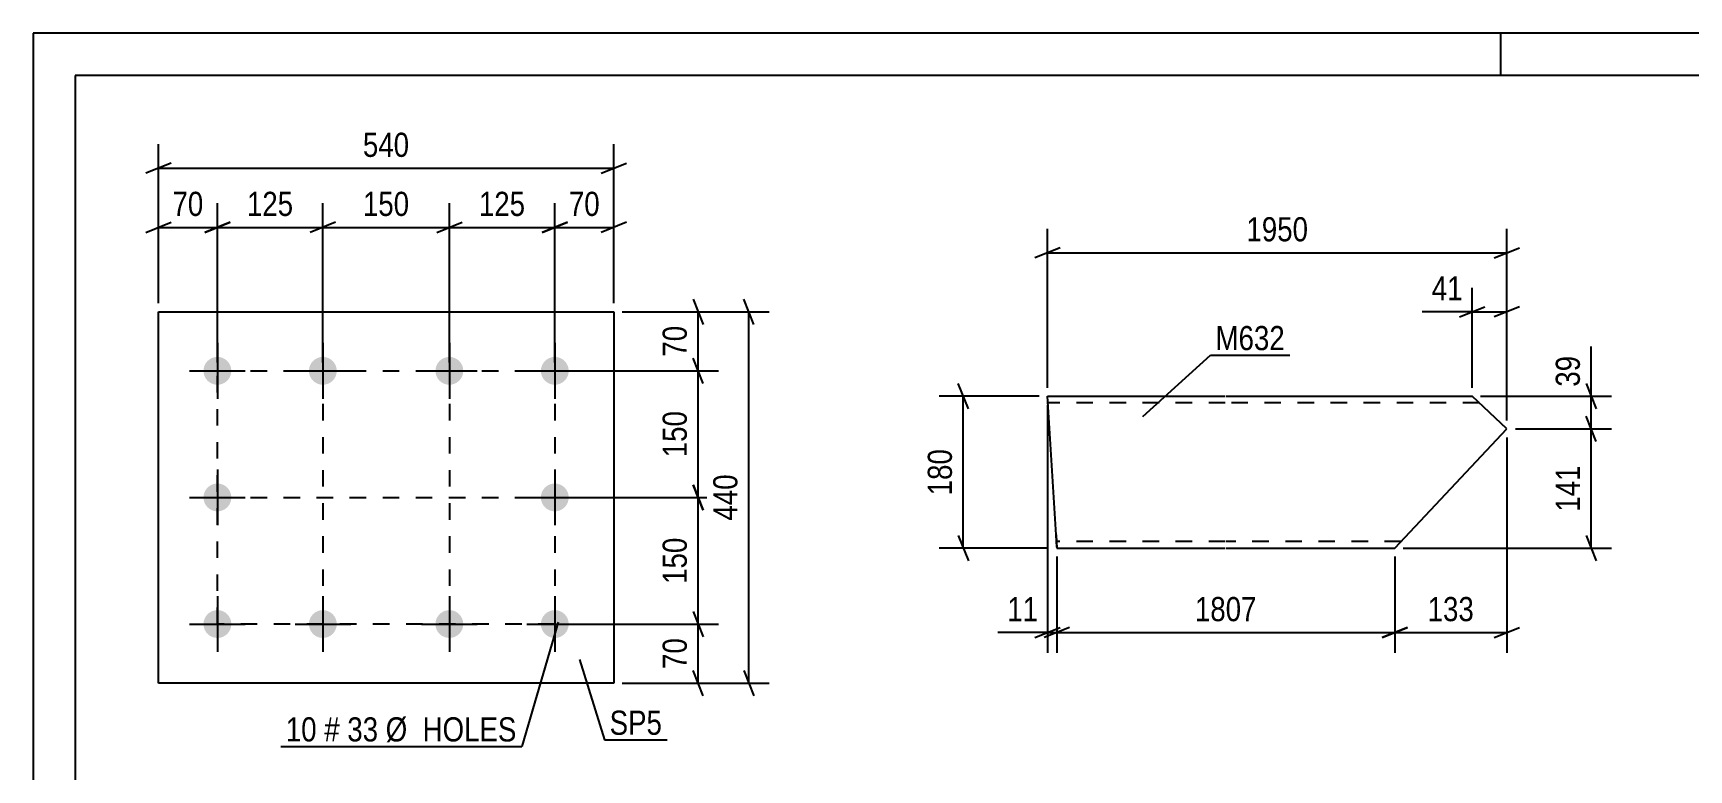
# Model space of a CAD drawing. Header units: millimetres. Extents: x 0 to 594, y 0 to 420.
# Drawn here: x 0 to 196.3, y 332.7 to 420 of the extents above; entities that cross this region are included whole.
import ezdxf

# ---------------------------------------------------------------- set-up
doc = ezdxf.new("R2010")
doc.units = ezdxf.units.MM
doc.linetypes.add('DXK_LINE_DOT2', pattern=[3.9198, 1.9599, -1.9599])
doc.styles.add('Arial Narrow', font='ARIALN.TTF', dxfattribs={"height": 0.2})

# ---------------------------------------------------------------- blocks, each defined once
blk = doc.blocks.new('Unknown-335479075-1133 - 26624')
at = {"color": 5, "linetype": 'Continuous'}
for p, q in [((594, 420), (0, 420)), ((0, 420), (0, 0)), ((174, 415), (174, 420)), ((589, 415), (5, 415)), ((5, 415), (5, 5))]:
    blk.add_line(p, q, dxfattribs=at)
blk = doc.blocks.new('Part-335479075-15437 - 15436')
at = {"color": 2, "linetype": 'Continuous'}
for p, q in [((14.85, 342.99), (14.85, 386.99)), ((14.85, 386.99), (68.85, 386.99)), ((68.85, 386.99), (68.85, 342.99)), ((68.85, 342.99), (14.85, 342.99))]:
    blk.add_line(p, q, dxfattribs=at)
blk = doc.blocks.new('Bolt-335479075-15438 - 15436')
at = {"linetype": 'Continuous'}
for points in [[(21.85, 381.64, -1), (21.85, 378.34, -1)], [(34.35, 381.64, -1), (34.35, 378.34, -1)], [(49.35, 381.64, -1), (49.35, 378.34, -1)], [(61.85, 381.64, -1), (61.85, 378.34, -1)], [(21.85, 366.64, -1), (21.85, 363.34, -1)], [(61.85, 366.64, -1), (61.85, 363.34, -1)], [(21.85, 351.64, -1), (21.85, 348.34, -1)], [(34.35, 351.64, -1), (34.35, 348.34, -1)], [(49.35, 351.64, -1), (49.35, 348.34, -1)], [(61.85, 351.64, -1), (61.85, 348.34, -1)]]:
    blk.add_hatch(color=1, dxfattribs=at).paths.add_polyline_path(points)
at = {"color": 1, "linetype": 'Continuous'}
for p, q in [((21.85, 383.29), (21.85, 376.69)), ((34.35, 383.29), (34.35, 376.69)), ((49.35, 383.29), (49.35, 376.69)), ((61.85, 383.29), (61.85, 376.69)), ((18.55, 379.99), (25.15, 379.99)), ((31.05, 379.99), (37.65, 379.99)), ((46.05, 379.99), (52.65, 379.99)), ((58.55, 379.99), (65.15, 379.99)), ((21.85, 368.29), (21.85, 361.69)), ((61.85, 368.29), (61.85, 361.69)), ((18.55, 364.99), (25.15, 364.99)), ((58.55, 364.99), (65.15, 364.99)), ((21.85, 353.29), (21.85, 346.69)), ((34.35, 353.29), (34.35, 346.69)), ((49.35, 353.29), (49.35, 346.69)), ((61.85, 353.29), (61.85, 346.69)), ((18.55, 349.99), (25.15, 349.99)), ((31.05, 349.99), (37.65, 349.99)), ((46.05, 349.99), (52.65, 349.99)), ((58.55, 349.99), (65.15, 349.99))]:
    blk.add_line(p, q, dxfattribs=at)
blk = doc.blocks.new('Part-335479075-15360 - 15359')
at = {"color": 2, "linetype": 'Continuous'}
for p, q in [((121.28, 360.58), (120.28, 376.98)), ((120.28, 376.98), (141.33, 376.98)), ((141.43, 376.98), (170.61, 376.98)), ((174.73, 373.1), (170.61, 376.98)), ((161.43, 358.98), (174.73, 373.1)), ((121.28, 360.58), (121.37, 358.98)), ((121.37, 358.98), (141.33, 358.98)), ((141.43, 358.98), (161.43, 358.98))]:
    blk.add_line(p, q, dxfattribs=at)
at = {"color": 7, "linetype": 'DXK_LINE_DOT2'}
for p, q in [((141.33, 376.18), (120.33, 376.18)), ((171.46, 376.18), (141.43, 376.18)), ((121.37, 359.11), (121.28, 360.58)), ((121.33, 359.78), (121.32, 359.85)), ((141.33, 359.78), (121.33, 359.78)), ((162.18, 359.78), (141.43, 359.78))]:
    blk.add_line(p, q, dxfattribs=at)
blk = doc.blocks.new('Rectangle-335479075-19160 - 15436')
at = {"color": 1, "linetype": 'DXK_LINE_DOT2'}
blk.add_lwpolyline([(21.85, 379.99), (61.85, 379.99), (61.85, 349.99), (21.85, 349.99), (21.85, 379.99)], close=True, dxfattribs=at)
blk = doc.blocks.new('Line-335479075-19170 - 15436')
at = {"color": 1, "linetype": 'DXK_LINE_DOT2'}
blk.add_line((21.85, 364.99), (61.85, 364.99), dxfattribs=at)
blk = doc.blocks.new('Line-335479075-19177 - 15436')
at = {"color": 1, "linetype": 'DXK_LINE_DOT2'}
blk.add_line((49.35, 379.99), (49.35, 349.99), dxfattribs=at)
blk = doc.blocks.new('Line-335479075-19184 - 15436')
at = {"color": 1, "linetype": 'DXK_LINE_DOT2'}
blk.add_line((34.35, 379.99), (34.35, 349.99), dxfattribs=at)
blk = doc.blocks.new('StraightDimension-335479075-16170 - 15436')
at = {"color": 7, "linetype": 'Continuous'}
for p, q in [((78.25, 351.49), (79.45, 348.49)), ((62.85, 349.99), (81.25, 349.99)), ((78.85, 342.99), (78.85, 349.99)), ((79.45, 341.49), (78.25, 344.49)), ((69.85, 342.99), (81.25, 342.99))]:
    blk.add_line(p, q, dxfattribs=at)
at = {"color": 0}
blk.add_wipeout([(78.1, 348.92), (73.9, 348.92), (73.9, 344.07), (78.1, 344.07)], dxfattribs=at)
at = {"color": 3, "style": 'Arial Narrow'}
blk.add_text('70', height=2.863, rotation=90.0002, dxfattribs=at).set_placement((77.5, 344.67))
blk = doc.blocks.new('StraightDimension-335479075-16188 - 15436')
at = {"color": 7, "linetype": 'Continuous'}
for p, q in [((49.35, 380.99), (49.35, 399.84)), ((61.85, 380.99), (61.85, 399.84)), ((47.85, 396.39), (50.85, 397.59)), ((49.35, 396.99), (61.85, 396.99)), ((63.35, 397.59), (60.35, 396.39))]:
    blk.add_line(p, q, dxfattribs=at)
at = {"color": 0}
blk.add_wipeout([(58.94, 397.74), (58.94, 401.94), (52.25, 401.94), (52.25, 397.74)], dxfattribs=at)
at = {"color": 3, "style": 'Arial Narrow'}
blk.add_text('125', height=2.863, dxfattribs=at).set_placement((52.85, 398.34))
blk = doc.blocks.new('StraightDimension-335479075-16167 - 15436')
at = {"color": 7, "linetype": 'Continuous'}
for p, q in [((69.85, 386.99), (81.25, 386.99)), ((78.25, 388.49), (79.45, 385.49)), ((78.85, 379.99), (78.85, 386.99)), ((79.45, 378.49), (78.25, 381.49)), ((62.85, 379.99), (81.25, 379.99))]:
    blk.add_line(p, q, dxfattribs=at)
at = {"color": 0}
blk.add_wipeout([(78.1, 385.92), (73.9, 385.92), (73.9, 381.07), (78.1, 381.07)], dxfattribs=at)
at = {"color": 3, "style": 'Arial Narrow'}
blk.add_text('70', height=2.863, rotation=90.0002, dxfattribs=at).set_placement((77.5, 381.67))
blk = doc.blocks.new('StraightDimension-335479075-16168 - 15436')
at = {"color": 7, "linetype": 'Continuous'}
for p, q in [((79.45, 378.49), (78.25, 381.49)), ((62.85, 379.99), (81.25, 379.99)), ((78.85, 364.99), (78.85, 379.99)), ((78.25, 366.49), (79.45, 363.49)), ((62.85, 364.99), (81.25, 364.99))]:
    blk.add_line(p, q, dxfattribs=at)
at = {"color": 0}
blk.add_wipeout([(78.1, 375.84), (73.9, 375.84), (73.9, 369.15), (78.1, 369.15)], dxfattribs=at)
at = {"color": 3, "style": 'Arial Narrow'}
blk.add_text('150', height=2.863, rotation=90.0002, dxfattribs=at).set_placement((77.5, 369.75))
blk = doc.blocks.new('StraightDimension-335479075-16169 - 15436')
at = {"color": 7, "linetype": 'Continuous'}
for p, q in [((79.45, 363.49), (78.25, 366.49)), ((62.85, 364.99), (81.25, 364.99)), ((78.85, 349.99), (78.85, 364.99)), ((78.25, 351.49), (79.45, 348.49)), ((62.85, 349.99), (81.25, 349.99))]:
    blk.add_line(p, q, dxfattribs=at)
at = {"color": 0}
blk.add_wipeout([(78.1, 360.84), (73.9, 360.84), (73.9, 354.15), (78.1, 354.15)], dxfattribs=at)
at = {"color": 3, "style": 'Arial Narrow'}
blk.add_text('150', height=2.863, rotation=90.0002, dxfattribs=at).set_placement((77.5, 354.75))
blk = doc.blocks.new('StraightDimension-335479075-16183 - 15436')
at = {"color": 7, "linetype": 'Continuous'}
for p, q in [((69.85, 386.99), (87.25, 386.99)), ((85.45, 385.49), (84.25, 388.49)), ((84.85, 342.99), (84.85, 386.99)), ((84.25, 344.49), (85.45, 341.49)), ((69.85, 342.99), (87.25, 342.99))]:
    blk.add_line(p, q, dxfattribs=at)
at = {"color": 0}
blk.add_wipeout([(84.1, 368.34), (79.9, 368.34), (79.9, 361.65), (84.1, 361.65)], dxfattribs=at)
at = {"color": 3, "style": 'Arial Narrow'}
blk.add_text('440', height=2.863, rotation=90.0002, dxfattribs=at).set_placement((83.5, 362.25))
blk = doc.blocks.new('StraightDimension-335479075-16187 - 15436')
at = {"color": 7, "linetype": 'Continuous'}
for p, q in [((61.85, 380.99), (61.85, 399.84)), ((68.85, 387.99), (68.85, 399.84)), ((60.35, 396.39), (63.35, 397.59)), ((61.85, 396.99), (68.85, 396.99)), ((70.35, 397.59), (67.35, 396.39))]:
    blk.add_line(p, q, dxfattribs=at)
at = {"color": 0}
blk.add_wipeout([(67.77, 397.74), (67.77, 401.94), (62.92, 401.94), (62.92, 397.74)], dxfattribs=at)
at = {"color": 3, "style": 'Arial Narrow'}
blk.add_text('70', height=2.863, dxfattribs=at).set_placement((63.52, 398.34))
blk = doc.blocks.new('StraightDimension-335479075-16189 - 15436')
at = {"color": 7, "linetype": 'Continuous'}
for p, q in [((34.35, 380.99), (34.35, 399.84)), ((49.35, 380.99), (49.35, 399.84)), ((35.85, 397.59), (32.85, 396.39)), ((34.35, 396.99), (49.35, 396.99)), ((47.85, 396.39), (50.85, 397.59))]:
    blk.add_line(p, q, dxfattribs=at)
at = {"color": 0}
blk.add_wipeout([(45.19, 397.74), (45.19, 401.94), (38.5, 401.94), (38.5, 397.74)], dxfattribs=at)
at = {"color": 3, "style": 'Arial Narrow'}
blk.add_text('150', height=2.863, dxfattribs=at).set_placement((39.1, 398.34))
blk = doc.blocks.new('StraightDimension-335479075-16190 - 15436')
at = {"color": 7, "linetype": 'Continuous'}
for p, q in [((21.85, 380.99), (21.85, 399.84)), ((34.35, 380.99), (34.35, 399.84)), ((20.35, 396.39), (23.35, 397.59)), ((21.85, 396.99), (34.35, 396.99)), ((35.85, 397.59), (32.85, 396.39))]:
    blk.add_line(p, q, dxfattribs=at)
at = {"color": 0}
blk.add_wipeout([(31.44, 397.74), (31.44, 401.94), (24.75, 401.94), (24.75, 397.74)], dxfattribs=at)
at = {"color": 3, "style": 'Arial Narrow'}
blk.add_text('125', height=2.863, dxfattribs=at).set_placement((25.35, 398.34))
blk = doc.blocks.new('StraightDimension-335479075-16191 - 15436')
at = {"color": 7, "linetype": 'Continuous'}
for p, q in [((14.85, 387.99), (14.85, 399.84)), ((21.85, 380.99), (21.85, 399.84)), ((13.35, 396.39), (16.35, 397.59)), ((14.85, 396.99), (21.85, 396.99)), ((23.35, 397.59), (20.35, 396.39))]:
    blk.add_line(p, q, dxfattribs=at)
at = {"color": 0}
blk.add_wipeout([(20.77, 397.74), (20.77, 401.94), (15.92, 401.94), (15.92, 397.74)], dxfattribs=at)
at = {"color": 3, "style": 'Arial Narrow'}
blk.add_text('70', height=2.863, dxfattribs=at).set_placement((16.52, 398.34))
blk = doc.blocks.new('StraightDimension-335479075-16207 - 15436')
at = {"color": 7, "linetype": 'Continuous'}
for p, q in [((14.85, 387.99), (14.85, 406.84)), ((68.85, 387.99), (68.85, 406.84)), ((16.35, 404.59), (13.35, 403.39)), ((67.35, 403.39), (70.35, 404.59)), ((14.85, 403.99), (68.85, 403.99))]:
    blk.add_line(p, q, dxfattribs=at)
at = {"color": 0}
blk.add_wipeout([(45.19, 404.74), (45.19, 408.94), (38.5, 408.94), (38.5, 404.74)], dxfattribs=at)
at = {"color": 3, "style": 'Arial Narrow'}
blk.add_text('540', height=2.863, dxfattribs=at).set_placement((39.1, 405.34))
blk = doc.blocks.new('StraightDimension-335479075-19734 - 15359')
at = {"color": 7, "linetype": 'Continuous'}
for p, q in [((120.28, 375.98), (120.28, 346.58)), ((121.37, 357.98), (121.37, 346.58)), ((118.78, 348.38), (121.78, 349.58)), ((122.87, 349.58), (119.87, 348.38)), ((120.28, 348.98), (121.37, 348.98))]:
    blk.add_line(p, q, dxfattribs=at)
at = {"color": 0}
blk.add_wipeout([(119.76, 349.73), (119.76, 353.93), (114.9, 353.93), (114.9, 349.73)], dxfattribs=at)
at = {"color": 7, "linetype": 'Continuous'}
blk.add_line((120.28, 348.98), (114.38, 348.98), dxfattribs=at)
blk.add_line((120.28, 348.98), (114.38, 348.98), dxfattribs=at)
at = {"color": 3, "style": 'Arial Narrow'}
blk.add_text('11', height=2.863, dxfattribs=at).set_placement((115.5, 350.33))
blk = doc.blocks.new('StraightDimension-335479075-16019 - 15359')
at = {"color": 7, "linetype": 'Continuous'}
for p, q in [((120.28, 377.98), (120.28, 396.83)), ((174.73, 374.1), (174.73, 396.83)), ((121.78, 394.58), (118.78, 393.38)), ((173.23, 393.38), (176.23, 394.58)), ((120.28, 393.98), (174.73, 393.98))]:
    blk.add_line(p, q, dxfattribs=at)
at = {"color": 0}
blk.add_wipeout([(151.76, 394.73), (151.76, 398.93), (143.25, 398.93), (143.25, 394.73)], dxfattribs=at)
at = {"color": 3, "style": 'Arial Narrow'}
blk.add_text('1950', height=2.863, dxfattribs=at).set_placement((143.85, 395.33))
blk = doc.blocks.new('StraightDimension-335479075-16001 - 15359')
at = {"color": 7, "linetype": 'Continuous'}
for p, q in [((170.61, 377.98), (170.61, 389.83)), ((174.73, 374.1), (174.73, 389.83)), ((169.11, 386.38), (172.11, 387.58)), ((170.61, 386.98), (174.73, 386.98)), ((176.23, 387.58), (173.23, 386.38))]:
    blk.add_line(p, q, dxfattribs=at)
at = {"color": 0}
blk.add_wipeout([(170.08, 387.73), (170.08, 391.93), (165.22, 391.93), (165.22, 387.73)], dxfattribs=at)
at = {"color": 7, "linetype": 'Continuous'}
blk.add_line((170.61, 386.98), (164.7, 386.98), dxfattribs=at)
blk.add_line((170.61, 386.98), (164.7, 386.98), dxfattribs=at)
at = {"color": 3, "style": 'Arial Narrow'}
blk.add_text('41', height=2.863, dxfattribs=at).set_placement((165.82, 388.33))
blk = doc.blocks.new('StraightDimension-335479075-19732 - 15359')
at = {"color": 7, "linetype": 'Continuous'}
for p, q in [((174.73, 372.1), (174.73, 346.58)), ((161.43, 357.98), (161.43, 346.58)), ((162.93, 349.58), (159.93, 348.38)), ((173.23, 348.38), (176.23, 349.58)), ((161.43, 348.98), (174.73, 348.98))]:
    blk.add_line(p, q, dxfattribs=at)
at = {"color": 0}
blk.add_wipeout([(171.42, 349.73), (171.42, 353.93), (164.73, 353.93), (164.73, 349.73)], dxfattribs=at)
at = {"color": 3, "style": 'Arial Narrow'}
blk.add_text('133', height=2.863, dxfattribs=at).set_placement((165.33, 350.33))
blk = doc.blocks.new('StraightDimension-335479075-16013 - 15359')
at = {"color": 7, "linetype": 'Continuous'}
for p, q in [((119.28, 376.98), (107.43, 376.98)), ((110.88, 375.48), (109.68, 378.48)), ((110.28, 358.98), (110.28, 376.98)), ((109.68, 360.48), (110.88, 357.48)), ((120.37, 358.98), (107.43, 358.98))]:
    blk.add_line(p, q, dxfattribs=at)
at = {"color": 0}
blk.add_wipeout([(109.53, 371.33), (105.33, 371.33), (105.33, 364.64), (109.53, 364.64)], dxfattribs=at)
at = {"color": 3, "style": 'Arial Narrow'}
blk.add_text('180', height=2.863, rotation=90.0002, dxfattribs=at).set_placement((108.93, 365.24))
blk = doc.blocks.new('StraightDimension-335479075-19733 - 15359')
at = {"color": 7, "linetype": 'Continuous'}
for p, q in [((121.37, 357.98), (121.37, 346.58)), ((161.43, 357.98), (161.43, 346.58)), ((122.87, 349.58), (119.87, 348.38)), ((159.93, 348.38), (162.93, 349.58)), ((121.37, 348.98), (161.43, 348.98))]:
    blk.add_line(p, q, dxfattribs=at)
at = {"color": 0}
blk.add_wipeout([(145.66, 349.73), (145.66, 353.93), (137.14, 353.93), (137.14, 349.73)], dxfattribs=at)
at = {"color": 3, "style": 'Arial Narrow'}
blk.add_text('1807', height=2.863, dxfattribs=at).set_placement((137.74, 350.33))
blk = doc.blocks.new('StraightDimension-335479075-20567 - 15359')
at = {"color": 7, "linetype": 'Continuous'}
for p, q in [((171.61, 376.98), (187.13, 376.98)), ((184.13, 378.48), (185.33, 375.48)), ((184.73, 373.1), (184.73, 376.98)), ((175.73, 373.1), (187.13, 373.1)), ((185.33, 371.6), (184.13, 374.6))]:
    blk.add_line(p, q, dxfattribs=at)
at = {"color": 0}
blk.add_wipeout([(183.98, 382.37), (179.78, 382.37), (179.78, 377.51), (183.98, 377.51)], dxfattribs=at)
at = {"color": 7, "linetype": 'Continuous'}
blk.add_line((184.73, 376.98), (184.73, 382.89), dxfattribs=at)
blk.add_line((184.73, 376.98), (184.73, 382.89), dxfattribs=at)
at = {"color": 3, "style": 'Arial Narrow'}
blk.add_text('39', height=2.863, rotation=90.0002, dxfattribs=at).set_placement((183.38, 378.11))
blk = doc.blocks.new('StraightDimension-335479075-20568 - 15359')
at = {"color": 7, "linetype": 'Continuous'}
for p, q in [((175.73, 373.1), (187.13, 373.1)), ((185.33, 371.6), (184.13, 374.6)), ((184.73, 358.98), (184.73, 373.1)), ((184.13, 360.48), (185.33, 357.48)), ((162.43, 358.98), (187.13, 358.98))]:
    blk.add_line(p, q, dxfattribs=at)
at = {"color": 0}
blk.add_wipeout([(183.98, 369.39), (179.78, 369.39), (179.78, 362.7), (183.98, 362.7)], dxfattribs=at)
at = {"color": 3, "style": 'Arial Narrow'}
blk.add_text('141', height=2.863, rotation=90.0002, dxfattribs=at).set_placement((183.38, 363.3))
blk = doc.blocks.new('Mark-335479075-16498 - 15436')
at = {"color": 0}
blk.add_wipeout([(74.57, 336.87), (74.57, 339.87), (68.35, 339.87), (68.35, 336.87)], dxfattribs=at)
blk.add_wipeout([(74.57, 336.87), (74.57, 339.87), (68.35, 339.87), (68.35, 336.87)], dxfattribs=at)
at = {"color": 30, "linetype": 'Continuous'}
for p, q in [((64.78, 345.8), (67.75, 336.27)), ((67.75, 336.27), (75.17, 336.27))]:
    blk.add_line(p, q, dxfattribs=at)
at = {"color": 3, "style": 'Arial Narrow'}
blk.add_text('SP5', height=2.863, dxfattribs=at).set_placement((68.35, 336.87))
blk = doc.blocks.new('Mark-335479075-16501 - 15436')
at = {"color": 0}
blk.add_wipeout([(33.62, 336.08), (33.62, 339.08), (29.96, 339.08), (29.96, 336.08)], dxfattribs=at)
blk.add_wipeout([(33.62, 336.08), (33.62, 339.08), (29.96, 339.08), (29.96, 336.08)], dxfattribs=at)
at = {"color": 3, "style": 'Arial Narrow'}
blk.add_text('10', height=2.863, dxfattribs=at).set_placement((29.96, 336.08))
at = {"color": 0}
blk.add_wipeout([(36.35, 336.08), (36.35, 339.08), (34.52, 339.08), (34.52, 336.08)], dxfattribs=at)
blk.add_wipeout([(36.35, 336.08), (36.35, 339.08), (34.52, 339.08), (34.52, 336.08)], dxfattribs=at)
blk.add_wipeout([(40.9, 336.08), (40.9, 339.08), (37.25, 339.08), (37.25, 336.08)], dxfattribs=at)
blk.add_wipeout([(40.9, 336.08), (40.9, 339.08), (37.25, 339.08), (37.25, 336.08)], dxfattribs=at)
at = {"color": 3, "style": 'Arial Narrow'}
for s, height, p in [('#', 2.86, (34.52, 336.08)), ('33', 2.863, (37.25, 336.08))]:
    blk.add_text(s, height=height, dxfattribs=at).set_placement(p)
at = {"color": 0}
blk.add_wipeout([(57.33, 336.08), (57.33, 339.08), (41.8, 339.08), (41.8, 336.08)], dxfattribs=at)
blk.add_wipeout([(57.33, 336.08), (57.33, 339.08), (41.8, 339.08), (41.8, 336.08)], dxfattribs=at)
at = {"color": 7, "linetype": 'Continuous'}
for p in [(62.25, 350.21), (29.36, 335.48)]:
    blk.add_line(p, (57.93, 335.48), dxfattribs=at)
at = {"color": 3, "style": 'Arial Narrow'}
blk.add_text('Ø  HOLES', height=2.863, dxfattribs=at).set_placement((41.8, 336.08))
blk = doc.blocks.new('Mark-335479075-16464 - 15359')
at = {"color": 0}
blk.add_wipeout([(148.4, 382.44), (148.4, 385.44), (140.18, 385.44), (140.18, 382.44)], dxfattribs=at)
blk.add_wipeout([(148.4, 382.44), (148.4, 385.44), (140.18, 385.44), (140.18, 382.44)], dxfattribs=at)
at = {"color": 30, "linetype": 'Continuous'}
for p, q in [((131.56, 374.59), (139.58, 381.84)), ((139.58, 381.84), (149, 381.84))]:
    blk.add_line(p, q, dxfattribs=at)
at = {"color": 3, "style": 'Arial Narrow'}
blk.add_text('M632', height=2.863, dxfattribs=at).set_placement((140.18, 382.44))

msp = doc.modelspace()

# ---------------------------------------------------------------- block references
for name in ['Unknown-335479075-1133 - 26624', 'Part-335479075-15437 - 15436', 'Bolt-335479075-15438 - 15436', 'Rectangle-335479075-19160 - 15436', 'Line-335479075-19184 - 15436', 'Line-335479075-19177 - 15436', 'Part-335479075-15360 - 15359', 'Line-335479075-19170 - 15436']:
    msp.add_blockref(name, (0, 0))

# ---------------------------------------------------------------- next in the draw order: block references
for name in ['StraightDimension-335479075-16188 - 15436', 'StraightDimension-335479075-19734 - 15359', 'StraightDimension-335479075-19732 - 15359', 'StraightDimension-335479075-16170 - 15436']:
    msp.add_blockref(name, (0, 0))

# ---------------------------------------------------------------- next in the draw order: block references
for name in ['StraightDimension-335479075-16189 - 15436', 'StraightDimension-335479075-16019 - 15359', 'StraightDimension-335479075-16167 - 15436']:
    msp.add_blockref(name, (0, 0))

# ---------------------------------------------------------------- next in the draw order: block references
for name in ['StraightDimension-335479075-16190 - 15436', 'StraightDimension-335479075-16001 - 15359', 'Mark-335479075-16464 - 15359', 'StraightDimension-335479075-16168 - 15436', 'StraightDimension-335479075-16013 - 15359']:
    msp.add_blockref(name, (0, 0))

# ---------------------------------------------------------------- next in the draw order: block references
for name in ['StraightDimension-335479075-16191 - 15436', 'StraightDimension-335479075-20567 - 15359', 'StraightDimension-335479075-16169 - 15436', 'StraightDimension-335479075-19733 - 15359']:
    msp.add_blockref(name, (0, 0))

# ---------------------------------------------------------------- next in the draw order: block references
for name in ['StraightDimension-335479075-16183 - 15436', 'StraightDimension-335479075-20568 - 15359', 'Mark-335479075-16501 - 15436']:
    msp.add_blockref(name, (0, 0))

# ---------------------------------------------------------------- next in the draw order: block references
for name in ['StraightDimension-335479075-16187 - 15436', 'Mark-335479075-16498 - 15436']:
    msp.add_blockref(name, (0, 0))

# ---------------------------------------------------------------- next in the draw order: block references
msp.add_blockref('StraightDimension-335479075-16207 - 15436', (0, 0))

doc.saveas('drawing.dxf')
